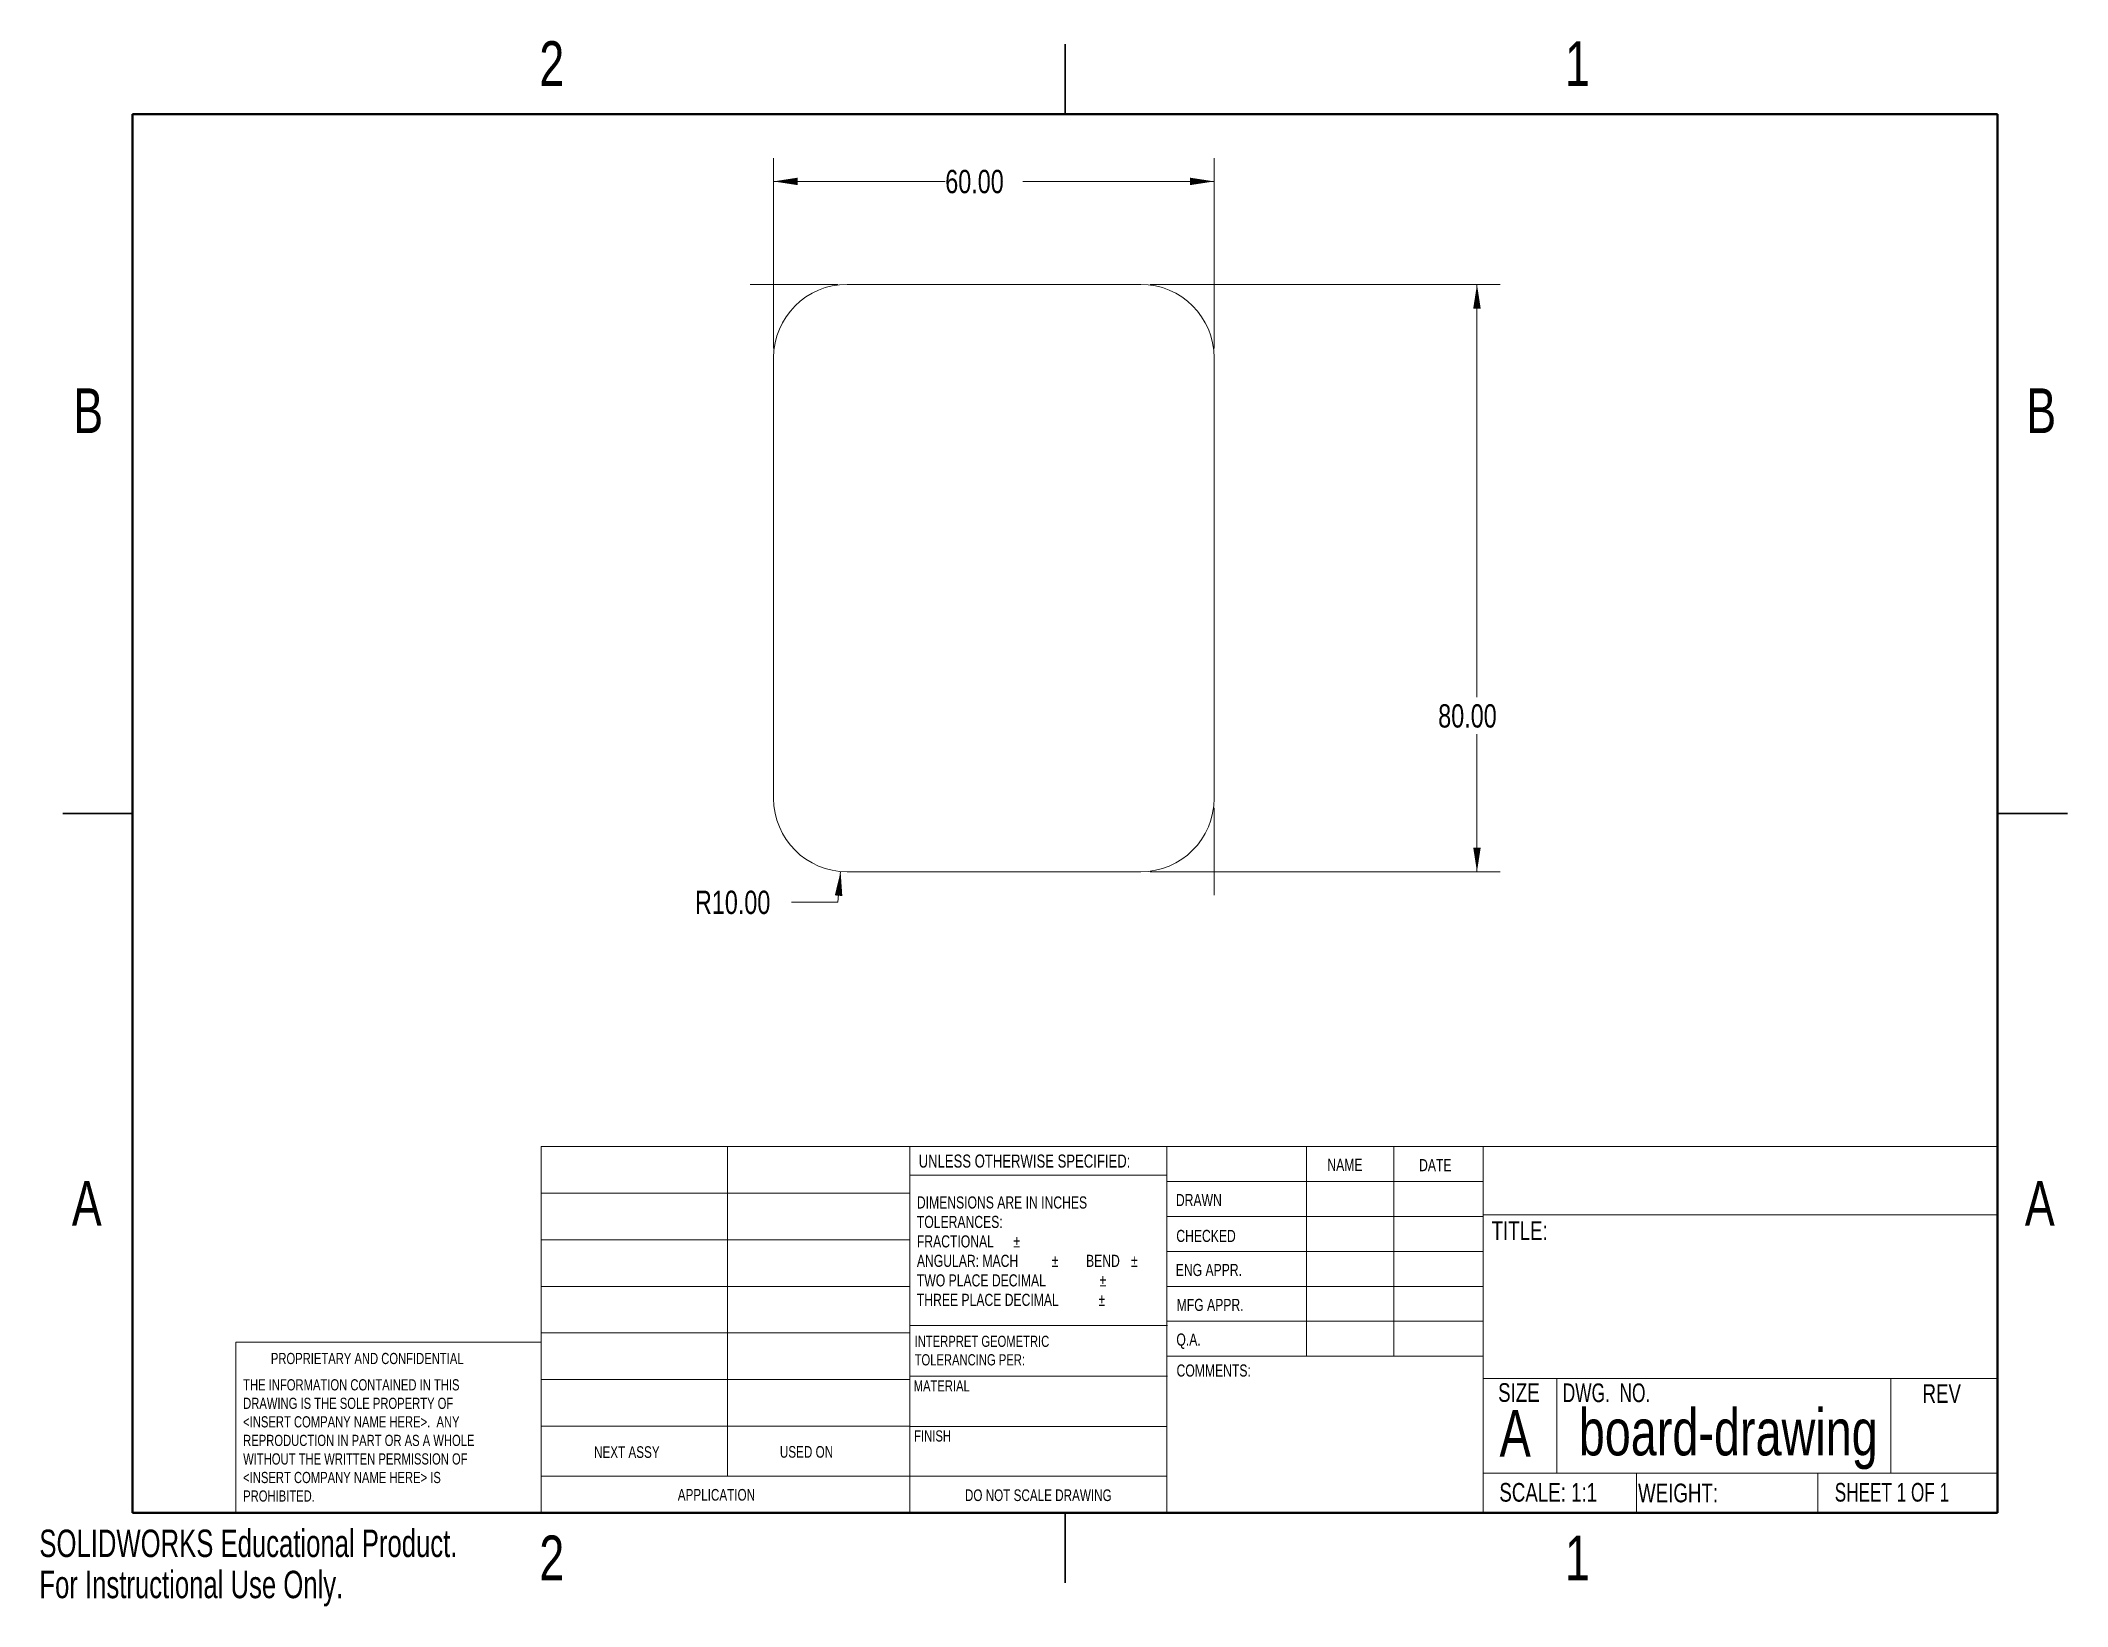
# Model space of a CAD drawing. Header units: millimetres. Extents: x 0 to 276, y 0 to 213.
import ezdxf

# ---------------------------------------------------------------- set-up
doc = ezdxf.new("R2010")
doc.units = ezdxf.units.MM
doc.styles.add('SLDTEXTSTYLE0', font='TXT', dxfattribs={"width": 0.75})
doc.styles.add('SLDTEXTSTYLE1', font='TXT', dxfattribs={"width": 0.6875})
doc.styles.add('SLDTEXTSTYLE2', font='TXT', dxfattribs={"width": 0.694444})
doc.styles.add('SLDTEXTSTYLE3', font='TXT', dxfattribs={"width": 0.7})
doc.dimstyles.new('SLDDIMSTYLE0', dxfattribs={"dimtxt": 3.175, "dimasz": 3.302, "dimexe": 0, "dimexo": 0.0625, "dimgap": 0.79375, "dimtad": 0, "dimtih": 1, "dimtoh": 1, "dimrnd": 1e-09, "dimzin": 4, "dimdsep": 46, "dimtxsty": 'SLDTEXTSTYLE0', "dimsah": 1, "dimcen": 0.09, "dimadec": 0, "dimazin": 1, "dimtfac": 1, "dimtofl": 0, "dimtmove": 0, "dimatfit": 3, "dimfxl": 1, "dimfrac": 2, "dimtolj": 1, "dimtzin": 12, "dimarcsym": 0})
doc.dimstyles.new('SLDDIMSTYLE1', dxfattribs={"dimtxt": 3.175, "dimasz": 3.302, "dimexe": 0, "dimexo": 0.0625, "dimgap": 0.79375, "dimtad": 0, "dimtih": 1, "dimtoh": 1, "dimrnd": 1e-09, "dimzin": 4, "dimdsep": 46, "dimtxsty": 'SLDTEXTSTYLE0', "dimsah": 1, "dimcen": 0, "dimadec": 0, "dimazin": 1, "dimtfac": 1, "dimtofl": 0, "dimtmove": 0, "dimatfit": 3, "dimfxl": 1, "dimfrac": 2, "dimtolj": 1, "dimtzin": 12, "dimarcsym": 0})

# ---------------------------------------------------------------- blocks, each defined once
blk = doc.blocks.new('_D')
at = {"color": 7, "linetype": 'Continuous', "lineweight": 0}
for p, q in [((100, 181.27), (100, 197.2)), ((160, 181.27), (160, 197.2)), ((100, 194.02), (123.38, 194.02)), ((160, 194.02), (133.94, 194.02))]:
    blk.add_line(p, q, dxfattribs=at)
at = {"color": 7, "linetype": 'Continuous', "lineweight": 18}
for points in [[(100, 194.02), (103.3, 193.51), (103.3, 194.53)], [(160, 194.02), (156.7, 194.53), (156.7, 193.51)]]:
    blk.add_solid(points, dxfattribs=at)
at = {"color": 7, "linetype": 'Continuous', "lineweight": 18, "insert": (123.38, 195.59), "char_height": 3.175, "attachment_point": 1, "style": 'SLDTEXTSTYLE0'}
blk.add_mtext('60.00', dxfattribs=at)
blk = doc.blocks.new('_D_1')
at = {"color": 7, "linetype": 'Continuous', "lineweight": 0}
for p, q in [((161.27, 180), (198.98, 180)), ((195.8, 180), (195.8, 123.77)), ((195.8, 100), (195.8, 118.73)), ((161.27, 100), (198.98, 100))]:
    blk.add_line(p, q, dxfattribs=at)
at = {"color": 7, "linetype": 'Continuous', "lineweight": 18}
for points in [[(195.8, 180), (195.29, 176.7), (196.31, 176.7)], [(195.8, 100), (196.31, 103.3), (195.29, 103.3)]]:
    blk.add_solid(points, dxfattribs=at)
at = {"color": 7, "linetype": 'Continuous', "lineweight": 18, "insert": (190.52, 122.82), "char_height": 3.175, "attachment_point": 1, "style": 'SLDTEXTSTYLE0'}
blk.add_mtext('80.00', dxfattribs=at)
blk = doc.blocks.new('_D_2')
at = {"color": 7, "linetype": 'Continuous', "lineweight": 0}
for p, q in [((109.13, 100.04), (108.77, 95.86)), ((108.77, 95.86), (102.42, 95.86))]:
    blk.add_line(p, q, dxfattribs=at)
at = {"color": 7, "linetype": 'Continuous', "lineweight": 18}
blk.add_solid([(109.13, 100.04), (108.34, 96.79), (109.36, 96.7)], dxfattribs=at)
at = {"color": 7, "linetype": 'Continuous', "lineweight": 18, "insert": (89.29, 97.43), "char_height": 3.175, "attachment_point": 1, "style": 'SLDTEXTSTYLE0'}
blk.add_mtext('R10.00', dxfattribs=at)
blk = doc.blocks.new('SW_NOTE_0')
at = {"color": 0, "linetype": 'Continuous', "lineweight": 0, "char_height": 1.524, "attachment_point": 1, "style": 'SLDTEXTSTYLE0'}
for s, insert in [('INTERPRET GEOMETRIC', (0, 1.96)), ('TOLERANCING PER:', (0, -0.56))]:
    blk.add_mtext(s, dxfattribs=dict(at, insert=insert))
blk = doc.blocks.new('SW_NOTE_0_1')
at = {"color": 0, "linetype": 'Continuous', "lineweight": 0, "char_height": 1.651, "attachment_point": 1, "style": 'SLDTEXTSTYLE0'}
for s, insert in [('DIMENSIONS ARE IN INCHES', (0, 2.13)), ('TOLERANCES:', (0, -0.52)), ('FRACTIONAL', (0, -3.17)), ('%%p', (13.15, -3.17)), ('ANGULAR: MACH', (0, -5.82)), ('%%p', (18.37, -5.82)), ('BEND', (23.04, -5.82)), ('%%p', (29.16, -5.82)), ('TWO PLACE DECIMAL', (0, -8.48)), ('%%p', (24.88, -8.48)), ('THREE PLACE DECIMAL', (0, -11.13)), ('%%p', (24.73, -11.13))]:
    blk.add_mtext(s, dxfattribs=dict(at, insert=insert))
blk = doc.blocks.new('SW_NOTE_0_2')
at = {"color": 0, "linetype": 'Continuous', "lineweight": 0, "char_height": 1.524, "attachment_point": 1, "style": 'SLDTEXTSTYLE0'}
for s, insert in [('THE INFORMATION CONTAINED IN THIS', (0, 1.96)), ('DRAWING IS THE SOLE PROPERTY OF', (0, -0.56)), ('<INSERT COMPANY NAME HERE>.  ANY', (0, -3.08)), ('WITHOUT THE WRITTEN PERMISSION OF', (0, -8.13)), ('REPRODUCTION IN PART OR AS A WHOLE', (0, -5.61)), ('<INSERT COMPANY NAME HERE> IS', (0, -10.66)), ('PROHIBITED.', (0, -13.18))]:
    blk.add_mtext(s, dxfattribs=dict(at, insert=insert))

msp = doc.modelspace()

# ---------------------------------------------------------------- linework, layer by layer
at = {"color": 7, "linetype": 'Continuous', "lineweight": 25}
for p, q in [((139.7, 212.725), (139.7, 203.2)), ((139.7, 203.2), (139.7, 212.725)), ((3.175, 107.95), (12.7, 107.95)), ((12.7, 107.95), (3.175, 107.95)), ((276.225, 107.95), (266.7, 107.95)), ((266.7, 107.95), (276.225, 107.95)), ((139.7, 3.175), (139.7, 12.7)), ((139.7, 12.7), (139.7, 3.175))]:
    msp.add_line(p, q, dxfattribs=at)
at = {"color": 7, "linetype": 'Continuous', "lineweight": 50}
for p, q in [((12.7, 12.7), (12.7, 203.2)), ((12.7, 203.2), (266.7, 203.2)), ((266.7, 203.2), (266.7, 12.7)), ((266.7, 12.7), (12.7, 12.7))]:
    msp.add_line(p, q, dxfattribs=at)
at = {"color": 7, "linetype": 'Continuous', "lineweight": 0}
for p, q in [((100, 171.27), (100, 183.175)), ((160, 171.27), (160, 183.175)), ((108.73, 180), (96.825, 180)), ((151.27, 180), (163.175, 180)), ((160, 108.73), (160, 96.825)), ((151.27, 100), (163.175, 100))]:
    msp.add_line(p, q, dxfattribs=at)
at = {"color": 7, "linetype": 'Continuous', "lineweight": 18}
for p, q in [((110, 180), (150, 180)), ((100, 110), (100, 170)), ((160, 110), (160, 170)), ((110, 100), (150, 100)), ((68.354, 62.594), (266.7, 62.594)), ((68.354, 12.7), (68.354, 62.594)), ((93.703, 62.594), (93.703, 17.685)), ((118.574, 12.7), (118.574, 62.594)), ((153.548, 62.594), (153.548, 12.7)), ((172.56, 62.594), (172.56, 34.019)), ((184.461, 62.594), (184.461, 34.019)), ((196.629, 62.594), (196.629, 12.7)), ((153.548, 58.674), (118.574, 58.674)), ((68.354, 56.244), (118.574, 56.244)), ((153.548, 57.832), (196.629, 57.832)), ((153.548, 53.069), (196.629, 53.069)), ((196.629, 53.269), (266.7, 53.269)), ((68.354, 49.894), (118.574, 49.894)), ((153.548, 48.307), (196.629, 48.307)), ((68.354, 43.544), (118.574, 43.544)), ((196.629, 43.544), (153.548, 43.544)), ((196.629, 38.782), (153.548, 38.782)), ((26.769, 12.7), (26.769, 35.924)), ((68.354, 35.924), (26.769, 35.924)), ((68.354, 37.194), (118.574, 37.194)), ((118.574, 38.195), (153.663, 38.195)), ((196.629, 34.019), (153.663, 34.019)), ((68.354, 30.844), (118.574, 30.844)), ((118.574, 31.337), (153.663, 31.337)), ((196.629, 30.985), (266.7, 30.985)), ((206.675, 30.985), (206.675, 18.107)), ((252.173, 30.985), (252.173, 18.107)), ((68.354, 24.494), (118.574, 24.494)), ((118.574, 24.479), (153.548, 24.479)), ((68.354, 17.685), (153.548, 17.685)), ((196.629, 18.107), (266.7, 18.107)), ((217.536, 18.107), (217.536, 12.7)), ((242.223, 18.107), (242.223, 12.7))]:
    msp.add_line(p, q, dxfattribs=at)
for centre, start, end in [((110, 170), 90, 180), ((150, 170), 0, 90), ((110, 110), 180, 270), ((150, 110), 270, 0)]:
    msp.add_arc(centre, 10, start, end, dxfattribs=at)

# ---------------------------------------------------------------- block references
at = {"color": 7, "linetype": 'Continuous', "lineweight": 0}
for name, p in [('SW_NOTE_0_1', (119.517, 53.666)), ('SW_NOTE_0', (119.209, 34.864)), ('SW_NOTE_0_2', (27.754, 28.938))]:
    msp.add_blockref(name, p, dxfattribs=at)

# ---------------------------------------------------------------- texts
for s, insert, char_height, attachment_point, style in [('2', (69.789, 213.113), 6.096, 2, 'SLDTEXTSTYLE0'), ('1', (209.489, 213.113), 6.096, 2, 'SLDTEXTSTYLE0'), ('B', (6.653, 165.838), 6.096, 2, 'SLDTEXTSTYLE0'), ('B', (272.653, 165.838), 6.096, 2, 'SLDTEXTSTYLE0'), ('UNLESS OTHERWISE SPECIFIED:', (119.758, 61.499), 1.778, 1, 'SLDTEXTSTYLE0'), ('NAME', (175.424, 60.923), 1.651, 1, 'SLDTEXTSTYLE0'), ('DATE', (187.915, 60.879), 1.651, 1, 'SLDTEXTSTYLE0'), ('A', (6.457, 57.888), 6.096, 2, 'SLDTEXTSTYLE0'), ('DRAWN', (154.797, 56.123), 1.651, 1, 'SLDTEXTSTYLE0'), ('A', (272.457, 57.888), 6.096, 2, 'SLDTEXTSTYLE0'), ('CHECKED', (154.851, 51.237), 1.651, 1, 'SLDTEXTSTYLE0'), ('TITLE:', (197.793, 52.393), 2.54, 1, 'SLDTEXTSTYLE0'), ('ENG APPR.', (154.777, 46.601), 1.651, 1, 'SLDTEXTSTYLE0'), ('MFG APPR.', (154.903, 41.845), 1.651, 1, 'SLDTEXTSTYLE0'), ('Q.A.', (154.862, 37.123), 1.651, 1, 'SLDTEXTSTYLE0'), ('PROPRIETARY AND CONFIDENTIAL', (31.53, 34.483), 1.524, 1, 'SLDTEXTSTYLE0'), ('MATERIAL', (119.08, 30.753), 1.524, 1, 'SLDTEXTSTYLE0'), ('COMMENTS:', (154.884, 32.909), 1.651, 1, 'SLDTEXTSTYLE0'), ('SIZE', (198.68, 30.358), 2.54, 1, 'SLDTEXTSTYLE0'), ('DWG.  NO.', (207.481, 30.323), 2.54, 1, 'SLDTEXTSTYLE2'), ('REV', (256.485, 30.223), 2.54, 1, 'SLDTEXTSTYLE0'), ('A', (198.88, 26.724), 6.35, 1, 'SLDTEXTSTYLE0'), ('board-drawing', (230.025, 26.873), 6.35, 2, 'SLDTEXTSTYLE0'), ('FINISH', (119.15, 23.938), 1.524, 1, 'SLDTEXTSTYLE0'), ('NEXT ASSY', (75.542, 21.771), 1.5875, 1, 'SLDTEXTSTYLE0'), ('USED ON', (100.854, 21.798), 1.5875, 1, 'SLDTEXTSTYLE0'), ('SCALE: 1:1', (198.849, 16.765), 2.54, 1, 'SLDTEXTSTYLE0'), ('WEIGHT:', (217.74, 16.678), 2.54, 1, 'SLDTEXTSTYLE0'), ('SHEET 1 OF 1', (244.531, 16.773), 2.54, 1, 'SLDTEXTSTYLE1'), ('APPLICATION', (86.95, 15.95), 1.5875, 1, 'SLDTEXTSTYLE0'), ('DO NOT SCALE DRAWING', (136.054, 15.895), 1.5875, 2, 'SLDTEXTSTYLE0'), ('2', (69.789, 9.613), 6.096, 2, 'SLDTEXTSTYLE0'), ('1', (209.489, 9.613), 6.096, 2, 'SLDTEXTSTYLE0')]:
    msp.add_mtext(s, dxfattribs=dict(at, insert=insert, char_height=char_height, attachment_point=attachment_point, style=style))
at = {"color": 7, "linetype": 'Continuous', "char_height": 3.73507, "attachment_point": 1, "style": 'SLDTEXTSTYLE3'}
for s, insert in [('SOLIDWORKS Educational Product.', (0, 10.417)), ('For Instructional Use Only.', (0, 4.815))]:
    msp.add_mtext(s, dxfattribs=dict(at, insert=insert))

# ---------------------------------------------------------------- dimensions: what is measured, and where the dimension line sits
at = {"color": 7, "linetype": 'Continuous', "lineweight": 18}
dim = msp.add_linear_dim(base=(160, 194.022), p1=(100, 180), p2=(160, 180), dimstyle='SLDDIMSTYLE0', dxfattribs=at)
dim.commit()
dim.dimension.update_dxf_attribs({"geometry": '_D', "text_midpoint": (128.659, 194.022), "dimtype": 160})
dim = msp.add_linear_dim(base=(195.801, 100), p1=(160, 180), p2=(160, 100), angle=90, dimstyle='SLDDIMSTYLE0', dxfattribs=at)
dim.commit()
dim.dimension.update_dxf_attribs({"geometry": '_D_1', "text_midpoint": (195.801, 121.251), "dimtype": 160})
dim = msp.add_radius_dim(center=(110, 110), mpoint=(109.135, 100.038), dimstyle='SLDDIMSTYLE1', dxfattribs=at)
dim.commit()
dim.dimension.update_dxf_attribs({"geometry": '_D_2', "text_midpoint": (95.858, 95.858), "dimtype": 164})

doc.saveas('drawing.dxf')
